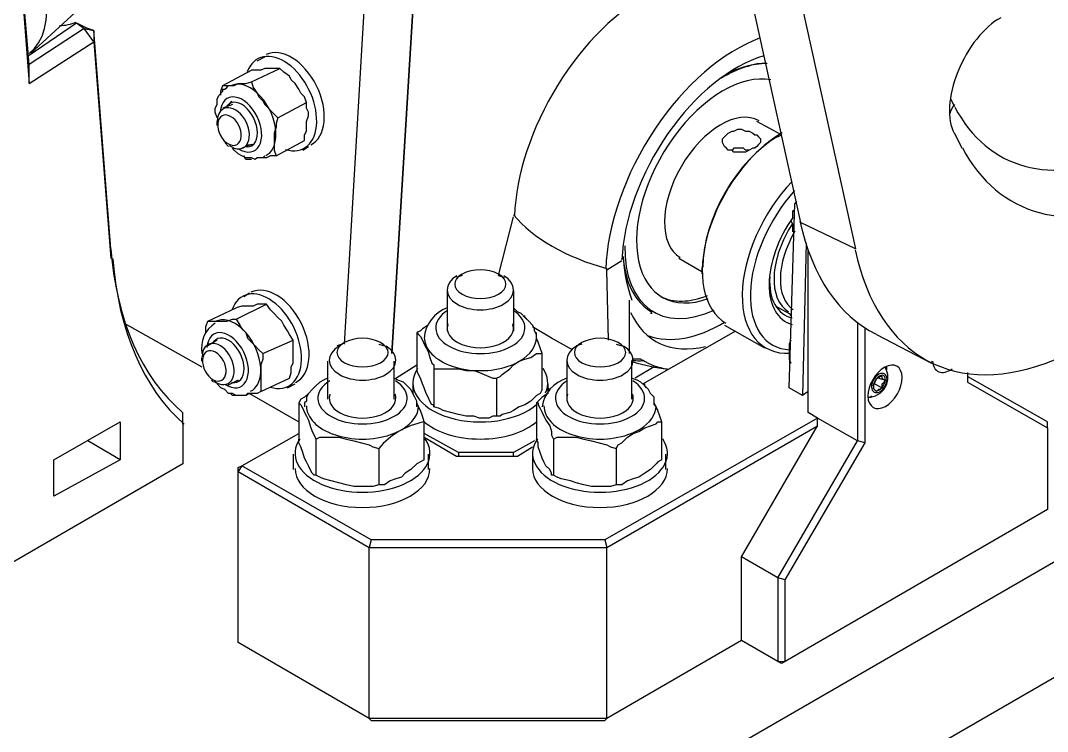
# Model space of a CAD drawing. Header units: inches. Extents: x 109 to 1721, y 29 to 669.
# Drawn here: x 1415.6 to 1426.86, y 302.41 to 310.2 of the extents above; entities that cross this region are included whole.
import ezdxf

# ---------------------------------------------------------------- set-up
doc = ezdxf.new("R2010")
doc.units = ezdxf.units.IN
doc.header["$LTSCALE"] = 0.0393700787401575
doc.header["$MEASUREMENT"] = 0
doc.layers.add('PDF3_Geometría', color=7, linetype='Continuous')

# ---------------------------------------------------------------- blocks, each defined once
blk = doc.blocks.new('OH3A1-1$-$ASSY$$CENTER$TUB_-_v2$-$copia1')
at = {"layer": 'PDF3_Geometría', "lineweight": -3}
for points in [[(15.45501200358073, 8.55668046739366), (15.47751108805338, 8.938331604003906), (15.50001017252604, 8.949164496527779), (15.47584448920356, 8.552513970269096)], [(15.47584364149305, 8.552513970269096), (15.50000932481554, 8.949164496527775)], [(15.59917873806423, 8.863334655761715), (15.65500979953342, 8.610011630588106)], [(15.62334526909722, 8.85166761610243), (15.6791763305664, 8.598344590928816)], [(15.31750996907552, 8.684175279405382), (15.36000823974609, 8.723340352376303)], [(14.6850348578559, 8.801662021213106), (14.61753760443793, 8.762496948242188), (15.45250362820095, 8.280016581217449), (15.99498155381944, 8.59333716498481)], [(15.31667751736111, 8.679173787434895), (15.31167772081163, 8.738338046603731)], [(15.22501288519965, 8.688338385687933), (15.23001268174913, 8.6800053914388), (15.31167602539062, 8.735836452907986), (15.3166758219401, 8.670839097764754), (15.34500800238715, 8.689171685112846), (15.35250769721137, 8.594175550672743)], [(15.31667751736111, 8.683339436848957), (15.33751000298394, 8.697505527072481)], [(15.34084404839409, 8.695005628797743), (15.31667836507161, 8.67917293972439)], [(15.33751085069444, 8.697506374782986), (15.34251064724392, 8.695006476508246)], [(15.33751085069444, 8.697506374782986), (15.34084404839409, 8.695006476508246)], [(15.34501139322916, 8.69417232937283), (15.34251149495442, 8.695005628797743)], [(15.35251024034288, 8.598341200086805), (15.34501054551866, 8.694170633951822)], [(15.41667683919271, 8.680839538574215), (15.42001003689236, 8.682506137424044)], [(15.31667751736111, 8.670839097764757), (15.31667751736111, 8.679172092013888)], [(15.40167744954427, 8.670006646050346), (15.41417694091796, 8.676673041449652)], [(15.41417778862847, 8.671673244900173), (15.42667728000217, 8.677506340874565)], [(15.43751017252604, 8.64584011501736), (15.43751017252604, 8.648340013292097), (15.43834347195095, 8.650006612141924), (15.43834347195095, 8.652506510416666), (15.43834347195095, 8.654173109266493), (15.43917677137587, 8.656673007541231), (15.43917677137587, 8.658339606391058), (15.43834347195095, 8.660006205240883), (15.43834347195095, 8.662506103515625), (15.43751017252604, 8.665006001790363), (15.43584357367621, 8.66667260064019), (15.4350102742513, 8.668339199490015), (15.43334367540147, 8.670839097764757), (15.43167707655165, 8.672505696614582), (15.43084377712673, 8.674172295464407), (15.42834387885199, 8.675838894314236), (15.42667728000217, 8.677505493164062), (15.42501068115234, 8.677505493164062), (15.42417738172743, 8.677505493164062), (15.4225107828776, 8.677505493164062), (15.42084418402778, 8.677505493164062), (15.42001088460286, 8.677505493164062), (15.41834428575304, 8.676672193739149), (15.4158443874783, 8.676672193739149), (15.41417778862847, 8.676672193739149)], [(15.40667724609375, 8.67000579833984), (15.40834384494357, 8.670839097764757), (15.4100104437934, 8.670839097764757), (15.41167704264323, 8.670839097764757), (15.41417694091797, 8.671672397189669), (15.41501024034288, 8.66917249891493), (15.41667683919271, 8.66667260064019), (15.41751013861762, 8.665006001790365), (15.41917673746745, 8.663339402940535)], [(15.39917670355903, 8.655839708116316), (15.39834340413411, 8.65833960639106), (15.39834340413411, 8.660006205240883), (15.39917670355903, 8.661672804090712), (15.39917670355903, 8.66417270236545), (15.40001000298394, 8.665839301215279), (15.40167660183376, 8.667505900065102), (15.40167660183376, 8.668339199490015), (15.40250990125868, 8.668339199490015), (15.40334320068359, 8.66917249891493), (15.4041765001085, 8.67000579833984)], [(15.40084499782986, 8.665839301215277), (15.40084499782986, 8.667505900065102), (15.40167829725477, 8.67000579833984), (15.40251159667969, 8.67000579833984), (15.40417819552951, 8.67000579833984), (15.40501149495442, 8.67000579833984), (15.40667809380425, 8.67000579833984)], [(15.40584309895833, 8.661672804090712), (15.40167660183376, 8.660006205240883)], [(15.41917758517795, 8.663338555230032), (15.42001088460286, 8.661671956380207), (15.42167748345269, 8.660005357530379), (15.42334408230251, 8.658338758680555), (15.42584398057725, 8.655838860405815), (15.42501068115234, 8.653338962131075), (15.42501068115234, 8.65167236328125), (15.42417738172743, 8.649172465006508), (15.42417738172743, 8.647505866156683), (15.42417738172743, 8.645005967881941), (15.42417738172743, 8.643339369032118), (15.42417738172743, 8.641672770182291), (15.42501068115234, 8.63917287190755), (15.4225107828776, 8.63917287190755), (15.42084418402778, 8.638339572482638), (15.42001088460286, 8.638339572482638), (15.41834428575304, 8.638339572482638)], [(15.42584398057725, 8.655839708116316), (15.43834347195095, 8.662506103515625)], [(15.72084384494357, 8.66417270236545), (15.7225104437934, 8.660839504665798)], [(15.39917670355903, 8.652506510416666), (15.39917670355903, 8.654173109266493)], [(15.64667765299479, 8.648339165581596), (15.63584476047092, 8.654172261555988)], [(15.64501105414496, 8.647505866156683), (15.64667765299479, 8.648339165581596)], [(15.7225104437934, 8.649172465006508), (15.72584364149305, 8.642506069607204)], [(15.40250990125868, 8.645005967881941), (15.40417650010851, 8.643339369032118)], [(15.41417778862847, 8.644172668457031), (15.4100112915039, 8.642506069607204)], [(15.42501152886284, 8.63917287190755), (15.43751102023654, 8.645839267306856)], [(15.42001003689236, 8.63917287190755), (15.41917673746745, 8.638339572482638), (15.41751013861762, 8.638339572482638), (15.41667683919271, 8.638339572482638), (15.41584353976779, 8.637506273057722), (15.41417694091797, 8.638339572482638), (15.41167704264323, 8.638339572482638), (15.4100104437934, 8.63917287190755), (15.40834384494357, 8.640006171332464), (15.40667724609375, 8.641672770182291), (15.40584394666884, 8.642506069607204)], [(15.41417778862847, 8.637506273057722), (15.41334448920356, 8.637506273057722), (15.41167789035373, 8.637506273057722), (15.41084459092882, 8.639172871907553)], [(15.43667772081163, 8.641672770182291), (15.43917761908637, 8.643339369032118)], [(15.63251071506076, 8.641672770182291), (15.63084411621093, 8.641672770182291), (15.63001081678602, 8.642506069607204), (15.62917751736111, 8.642506069607204), (15.6283442179362, 8.642506069607204), (15.62667761908637, 8.642506069607204), (15.62584431966145, 8.642506069607204), (15.62501102023654, 8.641672770182291), (15.62417772081163, 8.641672770182291)], [(15.65834384494357, 8.535841200086805), (15.65584394666883, 8.534174601236977), (15.65001085069444, 8.537507798936632), (15.65251074896918, 8.618337843153212), (15.65334404839409, 8.619171142578125)], [(15.65334404839409, 8.618339538574215), (15.65251074896918, 8.618339538574215)], [(15.5225118001302, 8.586673312717013), (15.52917819552951, 8.612505594889324)], [(15.65167744954427, 8.60584004720052), (15.65167744954427, 8.607506646050346), (15.65167744954427, 8.608339945475258), (15.65167744954427, 8.609173244900173), (15.65084415011935, 8.610839843749998), (15.65167744954427, 8.61167314317491), (15.65167744954427, 8.612506442599825), (15.65167744954427, 8.614173041449652), (15.65167744954427, 8.615006340874565), (15.65251074896918, 8.615006340874565), (15.65167744954427, 8.615006340874565)], [(15.67917717827691, 8.598339504665798), (15.65501149495442, 8.610005696614582)], [(15.65751139322916, 8.600837707519531), (15.65584479437934, 8.534173753526472)], [(15.35251024034288, 8.598339504665798), (15.35251024034288, 8.594173007541231)], [(15.61167738172743, 8.58833991156684), (15.60167778862847, 8.594173007541231)], [(15.68000962999132, 8.565839131673174), (15.68000962999132, 8.514174567328558), (15.66251034206814, 8.524174160427515), (15.65834384494357, 8.526674058702254), (15.65834384494357, 8.597504509819878)], [(15.57001071506076, 8.58917236328125), (15.57667711046007, 8.593338860405815)], [(15.61167738172743, 8.59000566270616), (15.61167738172743, 8.587505764431423)], [(15.50667656792534, 8.586672465006508), (15.5041766696506, 8.585839165581596)], [(15.5225118001302, 8.586672465006508), (15.52501169840495, 8.585839165581596)], [(15.57084486219618, 8.558339436848957), (15.57001156277127, 8.589171515570746)], [(15.41084459092882, 8.577506171332464), (15.41334448920356, 8.579172770182291)], [(15.50001017252604, 8.5800052218967), (15.50001017252604, 8.562505933973524)], [(15.52917819552951, 8.5800052218967), (15.52917819552951, 8.562505933973524)], [(15.39501105414496, 8.56667243109809), (15.40751054551866, 8.572505527072481)], [(15.40751139322916, 8.567506578233507), (15.42084418402778, 8.574172973632812)], [(15.43084377712673, 8.541673448350691), (15.43167707655165, 8.544173346625435), (15.43167707655165, 8.546673244900173), (15.43251037597656, 8.54833984375), (15.43251037597656, 8.55083974202474), (15.43251037597656, 8.552506340874565), (15.43251037597656, 8.55417293972439), (15.43251037597656, 8.556672837999132), (15.43251037597656, 8.558339436848957), (15.43084377712673, 8.560839335123697), (15.43001047770182, 8.562505933973524), (15.42834387885199, 8.565005832248263), (15.42751057942708, 8.566672431098091), (15.42584398057726, 8.568339029947916), (15.42417738172743, 8.570005628797743), (15.4225107828776, 8.571672227647566), (15.42084418402778, 8.57417212592231), (15.41917758517795, 8.57417212592231), (15.41751098632812, 8.57417212592231), (15.41667768690321, 8.57417212592231), (15.41501108805338, 8.573338826497396), (15.41334448920356, 8.573338826497396), (15.41167789035373, 8.573338826497396), (15.4100112915039, 8.573338826497396), (15.40751139322916, 8.572505527072481)], [(15.53917778862847, 8.55917273627387), (15.53917778862847, 8.560006035698782), (15.53917778862847, 8.560839335123697), (15.53834448920356, 8.562505933973524), (15.53834448920356, 8.563339233398436), (15.53751118977864, 8.565005832248263), (15.53584459092881, 8.56667243109809), (15.53417799207899, 8.568339029947916), (15.53251139322916, 8.570005628797743), (15.53084479437934, 8.570838928222654), (15.52917819552951, 8.572505527072481)], [(15.58001030815972, 8.552506340874565), (15.58001030815972, 8.575838724772133)], [(15.64417860243055, 8.573338826497395), (15.65001169840495, 8.570005628797741), (15.65084499782986, 8.56917232937283)], [(15.40084499782986, 8.56667243109809), (15.40167829725477, 8.56667243109809), (15.4033448961046, 8.56667243109809), (15.40584479437934, 8.567505730523003), (15.40751139322916, 8.567505730523003), (15.40917799207899, 8.565005832248263), (15.4100112915039, 8.563339233398436), (15.41167789035373, 8.56167263454861), (15.41251118977864, 8.55917273627387)], [(15.5350104437934, 8.567505730523003), (15.53417714436849, 8.568339029947916)], [(15.53417799207899, 8.568339029947916), (15.53417799207899, 8.56917232937283)], [(15.59000990125868, 8.570005628797743), (15.58917660183376, 8.570005628797743)], [(15.35834418402777, 8.565839131673174), (15.39250946044921, 8.546673244900173)], [(15.39417690700955, 8.56167263454861), (15.39417690700955, 8.564172532823347), (15.39501020643446, 8.56667243109809), (15.39667680528429, 8.56667243109809), (15.3975101047092, 8.56667243109809), (15.39917670355903, 8.56667243109809), (15.40084330240885, 8.56667243109809)], [(16.03249952528211, 8.564165751139322), (15.45252312554253, 8.229179382324215)], [(15.49167717827691, 8.565005832248263), (15.48917728000217, 8.563339233398438), (15.48834398057725, 8.562505933973524), (15.48667738172743, 8.56167263454861), (15.48667738172743, 8.545006646050346)], [(15.55500962999132, 8.55417293972439), (15.54584333631727, 8.55917273627387), (15.53751034206814, 8.564172532823347)], [(15.58584594726562, 8.53917270236545), (15.62667761908637, 8.562505086263021)], [(15.62167697482639, 8.565005832248263), (15.63917626274956, 8.555006239149305)], [(15.68334452311198, 8.51334042019314), (15.68334452311198, 8.563338385687933)], [(15.39917670355903, 8.558339436848957), (15.39501020643446, 8.555839538574215)], [(15.41251118977864, 8.559171888563368), (15.41417778862847, 8.557505289713541), (15.4158443874783, 8.555838690863714), (15.41751098632812, 8.554172092013888), (15.41917758517795, 8.552505493164062), (15.41917758517795, 8.550005594889322), (15.41834428575304, 8.547505696614582), (15.41834428575304, 8.54500579833984), (15.41834428575304, 8.543339199490015), (15.41834428575304, 8.54167260064019), (15.41834428575304, 8.53917270236545), (15.41834428575304, 8.537506103515625), (15.41834428575304, 8.535839504665798), (15.41667768690321, 8.535006205240883), (15.41501108805338, 8.535006205240883), (15.41334448920356, 8.535006205240883), (15.41167789035373, 8.534172905815971)], [(15.41917758517795, 8.552506340874565), (15.43251037597656, 8.558339436848957)], [(15.48667738172743, 8.56167263454861), (15.48751068115234, 8.560839335123697), (15.48834398057725, 8.560006035698782), (15.48917728000217, 8.558339436848957), (15.49001057942708, 8.556672837999132), (15.49084387885199, 8.555006239149305)], [(15.54167683919271, 8.536673651801214), (15.54167683919271, 8.552506340874565), (15.54084353976779, 8.555006239149305), (15.54001024034288, 8.557506137424044), (15.53917694091796, 8.55917273627387), (15.53917694091796, 8.56167263454861)], [(15.65084499782986, 8.558339436848957), (15.65001169840495, 8.556672837999129), (15.65001169840495, 8.555839538574215), (15.65001169840495, 8.555006239149302), (15.65001169840495, 8.553339640299477), (15.65001169840495, 8.552506340874565), (15.65001169840495, 8.551673041449652), (15.65001169840495, 8.550006442599825), (15.65084499782986, 8.548339843749998)], [(15.68834431966146, 8.560839335123697), (15.71251000298394, 8.54833984375)], [(15.45417785644531, 8.556672837999132), (15.45167795817057, 8.555839538574215)], [(15.47001139322916, 8.556672837999132), (15.4725112915039, 8.555839538574215)], [(15.4908447265625, 8.555006239149305), (15.49167802598741, 8.553339640299477), (15.49251132541233, 8.55083974202474), (15.49334462483724, 8.54833984375), (15.49417792426215, 8.547506544325087), (15.49417792426215, 8.545839945475258), (15.49667782253689, 8.545839945475258), (15.49834442138672, 8.545839945475258), (15.50167761908637, 8.545839945475258), (15.50501081678602, 8.545839945475258), (15.50834401448567, 8.545006646050346)], [(15.55917697482638, 8.556672837999132), (15.55667707655165, 8.555839538574215)], [(15.57417805989583, 8.556672837999132), (15.57667795817057, 8.555839538574215)], [(15.39251030815972, 8.549172295464407), (15.39251030815972, 8.550838894314236)], [(15.447509765625, 8.549172295464407), (15.447509765625, 8.532506306966145)], [(15.47667778862847, 8.549172295464407), (15.47667778862847, 8.532506306966145)], [(15.52167765299479, 8.54167260064019), (15.52334425184462, 8.542505900065102), (15.52417755126953, 8.543339199490015), (15.52751074896918, 8.545839097764754), (15.52917734781901, 8.547505696614582), (15.53167724609375, 8.549172295464407), (15.53417714436849, 8.550005594889322), (15.53667704264323, 8.550838894314236), (15.53917694091797, 8.552505493164062), (15.54084353976779, 8.552505493164062), (15.54167683919271, 8.552505493164062)], [(15.55251057942708, 8.549172295464407), (15.55251057942708, 8.532506306966145)], [(15.58584425184462, 8.549172295464407), (15.5850109524197, 8.550005594889322), (15.58334435356988, 8.550005594889322), (15.58251105414496, 8.550005594889322), (15.58167775472005, 8.550005594889322), (15.58084445529514, 8.549172295464407)], [(15.58084445529513, 8.549172295464407), (15.58084445529513, 8.532506306966145)], [(15.47751024034288, 8.54167260064019), (15.48667653401692, 8.547505696614582)], [(15.4908447265625, 8.535006205240883), (15.49001142713758, 8.537506103515625), (15.48917812771267, 8.53917270236545), (15.48834482828776, 8.54167260064019), (15.48751152886284, 8.543339199490015), (15.48667822943793, 8.54500579833984)], [(15.49417792426215, 8.545839097764757), (15.49417792426215, 8.529173109266493), (15.49417792426215, 8.530006408691406), (15.49334462483724, 8.530006408691406), (15.49251132541232, 8.531673007541231), (15.49167802598741, 8.53333960639106), (15.4908447265625, 8.535006205240883)], [(15.50834486219618, 8.54500579833984), (15.51167805989583, 8.54500579833984), (15.51417795817057, 8.54417249891493), (15.51834445529514, 8.542505900065102), (15.52001105414496, 8.54167260064019), (15.52167765299479, 8.54167260064019), (15.52167765299479, 8.525006612141928), (15.52001105414496, 8.525006612141928), (15.51834445529514, 8.524173312717013), (15.51417795817057, 8.524173312717013), (15.51167805989583, 8.525006612141928), (15.50834486219618, 8.525006612141928), (15.50501166449653, 8.525839911566841), (15.50167846679687, 8.526673210991753), (15.49834526909722, 8.527506510416666), (15.49667867024739, 8.52833980984158), (15.49417877197265, 8.529173109266493)], [(15.59084404839409, 8.546672397189669), (15.58251105414496, 8.54167260064019)], [(15.65084499782986, 8.548338996039496), (15.65084499782986, 8.548338996039496)], [(15.39667765299479, 8.540839301215277), (15.39751095241969, 8.540006001790363)], [(15.40834384494357, 8.540839301215277), (15.40334404839409, 8.538339402940535)], [(15.41834513346354, 8.535839504665798), (15.43084462483724, 8.54167260064019)], [(15.447509765625, 8.54167260064019), (15.44584316677517, 8.540839301215277), (15.44417656792534, 8.540006001790363), (15.44250996907552, 8.538339402940535), (15.44084337022569, 8.536672804090712), (15.43917677137587, 8.535006205240883), (15.43834347195095, 8.533339606391058), (15.43834347195095, 8.531673007541231), (15.43751017252604, 8.530839708116316), (15.43751017252604, 8.530006408691406), (15.43751017252604, 8.529173109266493)], [(15.48667738172743, 8.529173109266493), (15.48667738172743, 8.530006408691406), (15.48667738172743, 8.530839708116316), (15.48667738172743, 8.531673007541231), (15.48584408230252, 8.533339606391058), (15.4850107828776, 8.535006205240883), (15.48417748345269, 8.536672804090712), (15.48251088460286, 8.538339402940535), (15.48084428575304, 8.540006001790365), (15.4783443874783, 8.540839301215277), (15.47667778862847, 8.54167260064019)], [(15.59167819552951, 8.529173109266493), (15.5908448961046, 8.530006408691406), (15.5908448961046, 8.530839708116316), (15.5908448961046, 8.531673007541231), (15.5908448961046, 8.533339606391058), (15.58917829725477, 8.535006205240883), (15.58834499782986, 8.536672804090712), (15.58667839898003, 8.538339402940535), (15.58501180013021, 8.540006001790365), (15.58334520128038, 8.540839301215277), (15.58084530300564, 8.54167260064019)], [(15.68667772081163, 8.538339402940535), (15.68751102023654, 8.53917270236545), (15.68834431966146, 8.54167260064019)], [(15.69084337022569, 8.537506103515625), (15.69084337022569, 8.538339402940535), (15.69084337022569, 8.53917270236545), (15.6916766696506, 8.540006001790365), (15.69250996907552, 8.540839301215279), (15.6916766696506, 8.540839301215279), (15.69084337022569, 8.54167260064019), (15.69084337022569, 8.542505900065102), (15.69001007080078, 8.542505900065102), (15.68917677137586, 8.54167260064019)], [(15.68917846679687, 8.54167260064019), (15.69251166449653, 8.540839301215277)], [(15.7283443874783, 8.54417249891493), (15.7283443874783, 8.540006001790365), (15.76334296332465, 8.520006815592447), (15.76334296332465, 8.522506713867188), (15.7283443874783, 8.542505900065102)], [(15.41334364149305, 8.535006205240883), (15.41251034206814, 8.535006205240883), (15.41167704264323, 8.534172905815971), (15.41084374321831, 8.534172905815971), (15.4100104437934, 8.534172905815971), (15.40751054551866, 8.534172905815971), (15.40584394666884, 8.535006205240883), (15.404177347819, 8.535006205240883), (15.40251074896918, 8.536672804090712), (15.40084415011936, 8.537506103515625), (15.39917755126953, 8.53917270236545)], [(15.43001132541232, 8.537506103515625), (15.43334452311198, 8.53917270236545)], [(15.48251003689236, 8.538339402940535), (15.48167673746745, 8.53917270236545)], [(15.48334418402778, 8.537506103515625), (15.48251088460286, 8.538339402940535)], [(15.4850107828776, 8.53917270236545), (15.4850107828776, 8.535006205240887)], [(15.54167683919271, 8.536672804090712), (15.54084353976779, 8.535006205240883), (15.53917694091796, 8.534172905815971), (15.53667704264323, 8.531673007541231), (15.53417714436849, 8.530006408691406), (15.53167724609375, 8.529173109266493)], [(15.54417758517795, 8.53917270236545), (15.54417758517795, 8.535006205240887)], [(15.54417758517795, 8.537506103515625), (15.54501088460286, 8.536672804090712)], [(15.58667670355903, 8.538339402940535), (15.58667670355903, 8.53917270236545)], [(15.58751085069444, 8.537506103515625), (15.58667755126953, 8.538339402940535)], [(15.68667772081163, 8.537506103515625), (15.68751102023654, 8.536672804090712), (15.68834431966146, 8.535839504665798)], [(15.68751017252604, 8.53917270236545), (15.69084337022569, 8.537506103515625)], [(15.69084337022569, 8.537506103515625), (15.69001007080078, 8.536672804090712), (15.68917677137586, 8.536672804090712), (15.68834347195094, 8.535839504665798)], [(15.40834384494357, 8.534172905815971), (15.40667724609375, 8.534172905815971), (15.40584394666883, 8.534172905815971), (15.40501064724392, 8.535006205240883)], [(15.41334364149305, 8.535005357530382), (15.4350094265408, 8.522505866156685)], [(15.43917677137587, 8.535005357530382), (15.43751017252604, 8.533338758680555), (15.43584357367621, 8.53250545925564), (15.4350102742513, 8.530838860405815), (15.4350102742513, 8.515006171332466)], [(15.54417758517795, 8.535005357530382), (15.54167768690321, 8.533338758680555), (15.54084438747829, 8.53250545925564), (15.53917778862847, 8.530838860405815), (15.53917778862847, 8.515006171332466)], [(15.38417731391059, 8.52167256673177), (15.38417731391059, 8.526672363281248)], [(15.4350111219618, 8.530839708116316), (15.43584442138672, 8.530006408691406), (15.43667772081163, 8.52833980984158), (15.43751102023654, 8.526673210991753), (15.43834431966146, 8.525006612141928)], [(15.49001057942708, 8.505839877658419), (15.49001057942708, 8.522505866156685), (15.48917728000217, 8.525005764431423), (15.48834398057725, 8.52750566270616), (15.48751068115234, 8.52917226155599), (15.48667738172743, 8.530838860405815)], [(15.53167724609375, 8.529172261555988), (15.52917734781901, 8.52750566270616), (15.52751074896918, 8.526672363281248), (15.52417755126953, 8.525839063856333), (15.52334425184462, 8.525005764431423), (15.52167765299479, 8.525005764431423)], [(15.53917778862847, 8.530839708116316), (15.54001108805338, 8.530839708116316), (15.54001108805338, 8.530006408691406), (15.5408443874783, 8.52833980984158), (15.54167768690321, 8.526673210991753), (15.54251098632812, 8.525006612141928)], [(15.59417724609375, 8.505839877658419), (15.59417724609375, 8.522505866156685), (15.59334394666884, 8.525005764431423), (15.59251064724392, 8.52750566270616), (15.59167734781901, 8.52917226155599), (15.59084404839409, 8.530838860405815)], [(15.43834431966146, 8.525005764431423), (15.43917761908637, 8.523339165581596), (15.44001091851128, 8.520839267306856), (15.4408442179362, 8.518339369032118), (15.44167751736111, 8.516672770182291), (15.44251081678602, 8.515006171332464), (15.44417741563585, 8.515839470757378), (15.44584401448567, 8.515839470757378), (15.44917721218533, 8.515839470757378), (15.45251040988498, 8.515839470757378), (15.45584360758463, 8.515006171332464)], [(15.54251098632812, 8.525005764431423), (15.54334428575304, 8.523339165581596), (15.54501088460286, 8.520839267306856), (15.54584418402778, 8.518339369032118), (15.54584418402778, 8.516672770182291), (15.54667748345269, 8.515006171332464), (15.54834408230252, 8.515839470757378), (15.55001068115234, 8.515839470757378), (15.55417717827691, 8.515839470757378), (15.55667707655165, 8.515839470757378), (15.5600102742513, 8.515006171332464)], [(15.66250949435764, 8.524171617296007), (15.56917995876736, 8.470840454101562), (15.57001325819227, 8.467507256401907)], [(15.57417805989583, 8.510839674207899), (15.57501135932074, 8.512506273057722), (15.57667795817057, 8.513339572482638), (15.57917785644531, 8.515839470757378), (15.58167775472005, 8.517506069607204), (15.58417765299479, 8.518339369032118), (15.58667755126953, 8.520005967881941), (15.58917744954427, 8.520839267306856), (15.59167734781901, 8.521672566731771), (15.59251064724392, 8.522505866156683), (15.59417724609375, 8.522505866156683)], [(15.64501105414496, 8.454174465603298), (15.62917836507161, 8.46334075927734), (15.66251034206814, 8.520838419596352), (15.66251034206814, 8.524171617296007)], [(15.38417731391059, 8.52167256673177), (15.38417731391059, 8.50417327880859)], [(15.56917487250434, 8.470840454101562), (15.46667904324001, 8.470840454101562), (15.41001468234592, 8.503339131673178), (15.43501366509331, 8.5175052218967)], [(15.50500996907552, 8.509173075358072), (15.49001057942708, 8.517506069607204)], [(15.57001241048177, 8.392508612738714), (15.57001241048177, 8.467505560980902), (15.66250864664713, 8.520836724175346)], [(15.76334126790364, 8.520004272460938), (15.76334126790364, 8.484172397189669), (15.64834594726562, 8.417508443196615)], [(15.35667758517795, 8.505839029947916), (15.34251149495442, 8.514172024197048)], [(15.43834431966146, 8.505006578233507), (15.43751102023654, 8.506673177083332), (15.43667772081163, 8.509173075358072), (15.43584442138671, 8.511672973632812), (15.4350111219618, 8.513339572482638), (15.4350111219618, 8.515006171332466)], [(15.44250996907552, 8.515006171332464), (15.44250996907552, 8.499173482259113), (15.4416766696506, 8.499173482259113), (15.44084337022569, 8.500006781684027), (15.44001007080078, 8.501673380533852), (15.43917677137586, 8.50333997938368), (15.43834347195095, 8.505006578233504)], [(15.45584445529514, 8.515005323621962), (15.45917765299479, 8.514172024197048), (15.46251085069444, 8.513338724772133), (15.46584404839409, 8.512505425347221), (15.46751064724392, 8.511672125922308), (15.47001054551866, 8.510838826497396), (15.47001054551866, 8.495006137424044), (15.46751064724392, 8.494172837999132), (15.46584404839409, 8.494172837999132), (15.46251085069444, 8.494172837999132), (15.45917765299479, 8.494172837999132), (15.45584445529514, 8.495006137424044), (15.45251125759548, 8.495839436848957), (15.44917805989583, 8.49667273627387), (15.44584486219618, 8.497506035698782), (15.44417826334635, 8.498339335123697), (15.44251166449653, 8.49917263454861)], [(15.49001057942708, 8.515839470757378), (15.5041766696506, 8.507506476508246), (15.53084225124783, 8.507506476508246)], [(15.53834364149305, 8.51417287190755), (15.52917734781901, 8.509173075358072)], [(15.54251098632812, 8.505006578233507), (15.54167768690321, 8.506673177083332), (15.5408443874783, 8.509173075358072), (15.54001108805338, 8.511672973632812), (15.54001108805338, 8.513339572482638), (15.53917778862847, 8.515006171332466)], [(15.54667833116319, 8.515006171332464), (15.54667833116319, 8.499173482259113), (15.54584503173828, 8.499173482259113), (15.54584503173828, 8.500006781684027), (15.54501173231336, 8.501673380533852), (15.54334513346354, 8.50333997938368), (15.54251183403863, 8.505006578233504)], [(15.5600111219618, 8.515005323621962), (15.56334431966146, 8.514172024197048), (15.56667751736111, 8.513338724772133), (15.57001071506076, 8.512505425347221), (15.57167731391059, 8.511672125922308), (15.57417721218533, 8.510838826497396), (15.57417721218533, 8.495006137424044), (15.57167731391059, 8.494172837999132), (15.57001071506076, 8.494172837999132), (15.56667751736111, 8.494172837999132), (15.56334431966146, 8.494172837999132), (15.5600111219618, 8.495006137424044), (15.55667792426215, 8.495839436848957), (15.55417802598741, 8.49667273627387), (15.55001152886284, 8.497506035698782), (15.54834493001302, 8.498339335123697), (15.54667833116319, 8.49917263454861)], [(15.64834425184462, 8.41750759548611), (15.64834425184462, 8.453339470757378), (15.64501105414496, 8.454172770182291), (15.68000962999132, 8.514170328776041)], [(15.64834425184462, 8.453340318467882), (15.68334282769097, 8.513337877061632), (15.68000962999132, 8.514171176486544)], [(15.5291765001085, 8.507505628797743), (15.5291765001085, 8.509172227647566), (15.50501081678602, 8.509172227647566), (15.50501081678602, 8.507505628797743)], [(15.53084479437934, 8.507505628797743), (15.53751118977864, 8.511672125922308)], [(15.38417392306857, 8.504170735677082), (15.23001352945963, 8.41500769721137), (15.22918023003472, 8.414174397786457)], [(15.43251037597656, 8.508338928222656), (15.43251037597656, 8.501672532823347)], [(15.49001057942708, 8.505839029947916), (15.48834398057725, 8.505005730523003), (15.48667738172743, 8.50417243109809), (15.48417748345269, 8.501672532823347), (15.48167758517795, 8.500005933973524), (15.48001098632812, 8.498339335123697)], [(15.49167717827691, 8.508338928222656), (15.49167717827691, 8.501672532823347)], [(15.53751118977864, 8.508338928222656), (15.53751118977864, 8.501672532823347)], [(15.59417724609375, 8.505839029947916), (15.59251064724392, 8.505005730523003), (15.59167734781901, 8.50417243109809), (15.58917744954427, 8.501672532823347), (15.58667755126953, 8.500005933973524), (15.58417765299479, 8.498339335123697)], [(15.59584384494357, 8.508338928222656), (15.59584384494357, 8.501672532823347)], [(15.40834554036458, 8.500838385687933), (15.46584320068359, 8.467506408691404)], [(15.4666765001085, 8.391674465603298), (15.46584320068359, 8.392507765028212), (15.40834554036458, 8.425839742024738), (15.40834554036458, 8.500836690266924)], [(15.48001098632812, 8.498339335123697), (15.47751108805338, 8.497506035698782), (15.47501118977864, 8.49667273627387), (15.4725112915039, 8.495006137424044), (15.47084469265408, 8.495006137424044), (15.47001139322916, 8.495006137424044)], [(15.58417765299479, 8.498339335123697), (15.58167775472005, 8.497506035698782), (15.57917785644531, 8.49667273627387), (15.57667795817057, 8.495006137424044), (15.57501135932074, 8.495006137424044), (15.57417805989583, 8.495006137424044)], [(15.46667989095052, 8.470838758680555), (15.4658465915256, 8.467505560980902), (15.57000901963975, 8.467505560980902)], [(15.46584404839409, 8.392506917317707), (15.46584404839409, 8.467503865559895)], [(15.62917751736111, 8.426673041449652), (15.62917751736111, 8.463338216145832)], [(15.64501105414496, 8.454171922471785), (15.64501105414496, 8.417506747775606)], [(15.6291758219401, 8.426671346028645), (15.57001156277127, 8.392506069607204), (15.56917826334635, 8.391672770182291)], [(15.64501105414496, 8.417505900065102), (15.62917836507161, 8.426672193739149)], [(15.57000901963975, 8.3925052218967), (15.4658465915256, 8.3925052218967)], [(15.46667989095052, 8.391672770182291), (15.56917572021484, 8.391672770182291)]]:
    blk.add_lwpolyline(points, dxfattribs=at)
for points in [[(15.34501139322916, 8.69417232937283), (15.34501139322916, 8.689172532823347), (15.3408448961046, 8.695005628797743)], [(15.635009765625, 8.648339165581596), (15.63584306504991, 8.648339165581596), (15.63667636447483, 8.647505866156683), (15.63750966389974, 8.64667256673177), (15.63750966389974, 8.645839267306856), (15.63750966389974, 8.645005967881941), (15.63667636447483, 8.644172668457031), (15.63584306504991, 8.643339369032118), (15.635009765625, 8.642506069607204), (15.63417646620008, 8.642506069607204), (15.63250986735026, 8.641672770182291), (15.63084326850043, 8.640839470757378), (15.62917666965061, 8.640839470757378), (15.62751007080078, 8.640839470757378), (15.62584347195095, 8.640839470757378), (15.62501017252604, 8.641672770182291), (15.62334357367621, 8.641672770182291), (15.6225102742513, 8.642506069607204), (15.62167697482639, 8.643339369032118), (15.62084367540147, 8.645005967881941), (15.62084367540147, 8.645839267306856), (15.62084367540147, 8.64667256673177), (15.62167697482639, 8.647505866156683), (15.6225102742513, 8.648339165581596), (15.62334357367621, 8.649172465006508), (15.62501017252604, 8.650005764431423), (15.62584347195095, 8.650005764431423), (15.62751007080078, 8.650839063856337), (15.62917666965061, 8.650839063856337), (15.63084326850043, 8.650005764431423), (15.63250986735026, 8.650005764431423), (15.63417646620008, 8.649172465006508)], [(15.35667588975694, 8.52250501844618), (15.35667588975694, 8.505839029947916), (15.32751040988498, 8.490006340874565), (15.32751040988498, 8.505839029947916)], [(15.4100104437934, 8.503339131673174), (15.40834384494357, 8.500839233398436), (15.40834384494357, 8.502505832248263)], [(15.64667765299479, 8.41667260064019), (15.64501105414496, 8.417505900065102), (15.64834425184462, 8.417505900065102)]]:
    blk.add_lwpolyline(points, close=True, dxfattribs=at)
for centre, radius, start, end in [((15.329705657325, 8.71596353631123), 0.0196938509509314, 271.0442264710078, 292.6690606231846), ((15.40825985835965, 8.663994730941466), 0.0065829056151532, 95.63813889999922, 116.1511600830348), ((15.73481273117452, 8.652636583031947), 0.0152426742961179, 143.7807067218152, 160.2769603293447), ((15.64439341360293, 8.5984452999238), 0.067244217384005, 184.2204364069275, 199.6000097168097), ((15.50500996907147, 8.558339436853293), 0.0150225190162627, 109.4400348191353, 176.8201698957851), ((15.40159346296688, 8.560661363682716), 0.0065829056327131, 95.63813894209905, 116.1511600689081), ((15.40521369194412, 8.55489099560941), 0.012925267416115, 122.1095193578964, 190.6317251594095), ((15.50543237169005, 8.562910267263838), 0.005422223283236, 161.4579749093254, 176.5532221822628), ((15.52371380260925, 8.562902547173682), 0.0054644443244614, 3.505430031229876, 18.4833724117254), ((15.49912813806242, 8.559633238600483), 0.0091176661418707, 180.2782362021265, 204.7633082520009), ((15.51459439214777, 8.577996978670965), 0.0229910101533494, 249.3610143647262, 290.638985635916), ((15.60708245175952, 8.631223231391116), 0.0862161800480436, 252.7465107972531, 263.138426767607), ((15.58413357984439, 8.572503726027115), 0.0231409907555719, 263.9439271437467, 274.5440912784356), ((15.60057284787124, 8.573769960574108), 0.0283058341741714, 238.3431964275541, 261.679337746678), ((15.70889028536682, 8.55678428895555), 0.0085428958989517, 294.3868109072703, 296.8718013482542), ((15.68459452117113, 8.54208844446018), 0.0087489788940171, 269.6749132669146, 30.32709742808939), ((15.6830815096298, 8.546075858479242), 0.0098576423766747, 355.5991925532127, 5.325913052337448), ((15.55696215267196, 8.526870571383077), 0.0154569264241952, 106.7381732863188, 171.4330602845595), ((15.45376611197959, 8.532910640242347), 0.0054222233400207, 161.4579749532673, 176.5532220684248), ((15.47204584746957, 8.532902920155525), 0.0054644442782503, 3.505430174142335, 18.48337267500847), ((15.55793277904204, 8.532910640184513), 0.0054222237336452, 161.457975703776, 176.5532217098356), ((15.57621420960175, 8.5329029201835), 0.0054644442321182, 3.505429909890859, 18.48337254474683), ((15.68083980028089, 8.542063337405763), 0.0097837104610032, 294.6341590331872, 304.4345598487939), ((15.44746187828553, 8.529633611595578), 0.0091176661306172, 180.2782362180311, 204.7633082957843), ((15.5516285448934, 8.529633611578875), 0.009117666071734, 180.2782361148415, 204.7633083552335), ((15.46292643696182, 8.54716320453291), 0.0229910101580248, 249.3610143673124, 290.6389856301729), ((15.49618457062283, 8.488946625675556), 0.0341224382030336, 100.4243073151982, 140.088567009446), ((15.56709310362738, 8.547163204528607), 0.0229910101536077, 249.3610143660944, 290.6389856365196)]:
    blk.add_arc(centre, radius, start, end, dxfattribs=at)
for points in [[(15.3167249891493, 8.684071011013454), (15.32994502136463, 8.694268093365771), (15.32578068229908, 8.723762409678775), (15.30738748245938, 8.750193923366758)], [(15.59029981825086, 8.711114671495222), (15.57493022982279, 8.70329789967007), (15.55985710758633, 8.688500594880846), (15.5484484913099, 8.670029680425644)], [(15.74289279513888, 8.699745178222656), (15.73555805460611, 8.695749389648437), (15.7283166262864, 8.686653088351992), (15.72404319158681, 8.676065454282549)], [(15.63728332519531, 8.690836588541666), (15.62092906528769, 8.684862279594206), (15.6041002322447, 8.670288746132316), (15.59112690465779, 8.650864272064421)], [(15.43016561683379, 8.679540668109677), (15.42261300017929, 8.684999978272117), (15.41508260753589, 8.683477743471991), (15.41236803006956, 8.675942139408322)], [(15.44275400373671, 8.669848018222384), (15.43735071489885, 8.680781768597496), (15.42745236820645, 8.68691759024726), (15.42064454820421, 8.683553271823458)], [(15.44282288159794, 8.653928235105301), (15.4430738957723, 8.663243977864582), (15.43771823162503, 8.674081357955933), (15.43016561683379, 8.679540668109677)], [(15.6389668782552, 8.683021545410156), (15.62435677358839, 8.678719861348469), (15.60892948014174, 8.666212098094304), (15.59688870346661, 8.648907681399452)], [(15.64034356011284, 8.679676479763454), (15.63413408682081, 8.679618925306531), (15.62728500493367, 8.677427076127792), (15.6203702308996, 8.673283366599822)], [(15.63996887207031, 8.679677327473957), (15.63490530692206, 8.679716340382893), (15.62938808928596, 8.678318073696559), (15.623731461419, 8.675561839421588)], [(15.72404319158681, 8.676065454282549), (15.71977012337578, 8.665478563944497), (15.71915498881869, 8.655111524793837), (15.72244224378797, 8.649078123516507)], [(15.41960652669271, 8.663529290093315), (15.41603691164652, 8.668267932044134), (15.41146453009711, 8.6709429781172), (15.40761196517944, 8.670545798831514)], [(15.64199659559462, 8.672517564561632), (15.62902712631225, 8.674835194481744), (15.61226975652906, 8.665001479254826), (15.59956176906882, 8.64761468264156)], [(15.4402109781901, 8.643959893120657), (15.44701879819234, 8.64732421154446), (15.44815729183621, 8.658914269341363), (15.44275400373671, 8.669848018222384)], [(15.5484484913099, 8.670029680425644), (15.53704059687042, 8.651558353040484), (15.53024752361849, 8.630952655454212), (15.52958739551883, 8.612816628865136)], [(15.40698698276943, 8.664968292660182), (15.40344028191926, 8.665430534675385), (15.40088576459715, 8.662890087652206), (15.40052262539333, 8.658539093865286)], [(15.4110876929512, 8.660917667076323), (15.40776673698425, 8.66351867951287), (15.4044045065261, 8.663182566859987), (15.40299343151516, 8.660107607311671)], [(15.4055667453342, 8.662961324055988), (15.40483057594299, 8.662526879628498), (15.40423819054497, 8.66183910009596), (15.40382593811882, 8.660941044701469)], [(15.41669226815965, 8.6564300749037), (15.41436903148227, 8.661131228340995), (15.410533306491, 8.664504932928084), (15.40698698276943, 8.664968292660182)], [(15.42492167154948, 8.647572835286457), (15.42520387437608, 8.652708287345037), (15.42317850176493, 8.658790999094643), (15.41960813930469, 8.663529272614582)], [(15.40408915286594, 8.660280027813384), (15.40124204953511, 8.660366719139946), (15.39929322512775, 8.658011268292531), (15.39923245747884, 8.654410150316027)], [(15.4050821931627, 8.65646186404758), (15.40223972172207, 8.658021292580496), (15.39971642536587, 8.65658191511366), (15.39944708972507, 8.653246731440225)], [(15.41186389181349, 8.654025166829427), (15.4100563966963, 8.657682698567708), (15.40693550915188, 8.660192967308893), (15.40408915286594, 8.660280027813384)], [(15.41685203742981, 8.649253307554456), (15.41680313767327, 8.653471320046318), (15.41440901883443, 8.658315906100803), (15.4110876929512, 8.660917667076323)], [(15.63688320583767, 8.654535929361977), (15.62751738336351, 8.659943625979952), (15.61218393537733, 8.65091961754693), (15.60263432396783, 8.634380234612358)], [(15.72269524468316, 8.660537719726562), (15.73732702563116, 8.63314107985221), (15.76493958514446, 8.6256470653695), (15.79764832383982, 8.640194506539874)], [(15.39944708972507, 8.653246731440225), (15.39917700703939, 8.649911178588864), (15.40126329697503, 8.64594341023763), (15.40410576841566, 8.644383981704708)], [(15.4097408718533, 8.647599114312065), (15.41001095453898, 8.650934667163423), (15.40792466460334, 8.65490243551466), (15.4050821931627, 8.65646186404758)], [(15.41210991244845, 8.644049730724756), (15.41376973088582, 8.646363672468397), (15.4136717561086, 8.650366888046264), (15.41186389181349, 8.654025166829427)], [(15.41757906659444, 8.643534827974104), (15.41936551878187, 8.646632631937662), (15.41901550483703, 8.651728921466402), (15.41669226815965, 8.6564300749037)], [(15.42915344238281, 8.641976250542532), (15.43678805478414, 8.639555985980563), (15.4425718659295, 8.644612491607665), (15.44282288159794, 8.653928235105301)], [(15.41129218207465, 8.643314785427515), (15.41459197171529, 8.642567862616644), (15.41690130636427, 8.64503454801771), (15.41685203742981, 8.649253307554456)], [(15.59112690465779, 8.650864272064421), (15.57815285193083, 8.631440211871462), (15.57030020195156, 8.609061047824435), (15.56958824284871, 8.589483765708074)], [(15.59688870346661, 8.648907681399452), (15.58484751078182, 8.631602547532397), (15.57744715594673, 8.61130322079637), (15.57670415660604, 8.59354026502821)], [(15.64548746744791, 8.64799329969618), (15.62713537174521, 8.637359013789492), (15.6122305615815, 8.611544731690087), (15.6121959054735, 8.590334210925631)], [(15.64695061577691, 8.649241129557291), (15.63275303204854, 8.641047858979965), (15.61998474736404, 8.623813263277476), (15.61459222901704, 8.605561589937206)], [(15.40410576841566, 8.644383981704708), (15.4069482398563, 8.64282455317179), (15.40947078916761, 8.644263561460704), (15.4097408718533, 8.647599114312065)], [(15.40449693467882, 8.64375729031033), (15.40739446512858, 8.641618116166857), (15.41044934696621, 8.641735419803195), (15.41210991244845, 8.644049730724756)], [(15.4085456000434, 8.642304314507378), (15.41222247992621, 8.639949834187824), (15.41579223654005, 8.640435907787746), (15.41757906659444, 8.643534827974104)], [(15.41212632921007, 8.64414808485243), (15.41309013345506, 8.643930055194431), (15.4139963200887, 8.643982846577963), (15.4147886045244, 8.644303740183512)], [(15.42049662272135, 8.639274597167965), (15.42309783299764, 8.64056007470025), (15.42470200623406, 8.643567799250285), (15.42492228974236, 8.647572139316132)], [(15.59956176906882, 8.64761468264156), (15.58685378172026, 8.630227887888166), (15.58070761903275, 8.608726202820458), (15.58399765037282, 8.5931655341657)], [(15.7260504828559, 8.642637464735243), (15.74209195295397, 8.612689159549713), (15.77231402104865, 8.604471283795887), (15.80809003408389, 8.620328548441567)], [(15.60263432396783, 8.634380234612358), (15.59308471339162, 8.617840853121013), (15.59293545722961, 8.600049699995251), (15.60230127970377, 8.594642003377277)], [(15.65142822265625, 8.627997504340277), (15.63833710289001, 8.614394881566362), (15.62968490664885, 8.59487704480383), (15.62946331004417, 8.578448736019133)], [(15.65243530273437, 8.623936971028645), (15.64100640572442, 8.611251819610594), (15.63350514709345, 8.593922315087847), (15.63305224970372, 8.579156463325285)], [(15.52921719021267, 8.613277859157986), (15.53773101043701, 8.602996610853406), (15.55213958995988, 8.594714447869192), (15.57002303141785, 8.58982048034668)], [(15.65171135796441, 8.612169901529947), (15.64519636514452, 8.603021018981932), (15.64130335467995, 8.592115771273509), (15.64123830711958, 8.582832675126394)], [(15.65150790744357, 8.609473334418402), (15.64669369570414, 8.602120261934067), (15.64376271947225, 8.593732755237152), (15.64343717724143, 8.586378178192772)], [(15.65476650661892, 8.610487196180555), (15.66011176066928, 8.5863131682078), (15.67170917283482, 8.569152461960895), (15.68819011100451, 8.561031149077733)], [(15.61459222901704, 8.605561589937206), (15.60919857573996, 8.587309617405994), (15.61224094685406, 8.57162830569267), (15.62230168247074, 8.565819375818252)], [(15.65256754557291, 8.606086730957031), (15.6443236641354, 8.592143753051756), (15.64401145807902, 8.576830010096232), (15.65186774951765, 8.571735832597941)], [(15.57792833116319, 8.599760267469618), (15.57749737146165, 8.573348976559107), (15.59459510985374, 8.561061903204598), (15.61715542971399, 8.571568917599572)], [(15.35255432128906, 8.598189459906683), (15.35507673221885, 8.566799591614405), (15.36603517269452, 8.541903202261606), (15.38402487724325, 8.526689894436942)], [(15.35341559516059, 8.594003465440535), (15.3559129808214, 8.562333619859482), (15.36679611067009, 8.537121818251928), (15.38470817243279, 8.521510737837263)], [(15.57721794976128, 8.594989352756075), (15.57802153926425, 8.583547844145034), (15.58248559243838, 8.57493652215873), (15.58980347633362, 8.570711277008057)], [(15.67893473307291, 8.597986009385847), (15.68940212934621, 8.550646210140016), (15.72328410466575, 8.532093177226592), (15.76677124957063, 8.549889806010777)], [(15.52254909939236, 8.587341885884602), (15.51815511152479, 8.589782619900173), (15.51103290134006, 8.589782619900173), (15.50663808017307, 8.587341885884602)], [(15.58399765037282, 8.5931655341657), (15.58728809950087, 8.57760558742947), (15.5993650920425, 8.57106259947798), (15.61457862483703, 8.576597694773357)], [(15.50428263346354, 8.58660888671875), (15.49858786519368, 8.583191525777181), (15.49858786519368, 8.577651751200358), (15.50428263346354, 8.574235223558212)], [(15.50663808017307, 8.587341885884602), (15.50224575890435, 8.584901151869031), (15.50224575890435, 8.580944646199544), (15.50663808017307, 8.578503078884548)], [(15.52254909939236, 8.578503078884548), (15.52694142066108, 8.580944646199544), (15.52694142066108, 8.584901151869031), (15.52254909939236, 8.587341885884602)], [(15.52490596176401, 8.574235223558212), (15.53060072920057, 8.577651751200358), (15.53060072920057, 8.583191525777181), (15.52490596176401, 8.58660888671875)], [(15.64153205023871, 8.58610365125868), (15.64096447881063, 8.576378488328722), (15.64472127956814, 8.569566838370429), (15.65141974025302, 8.568174932267931)], [(15.64343717724143, 8.586378178192772), (15.64311277494049, 8.5790239089987), (15.64542416317537, 8.573388393699856), (15.64980219340239, 8.570860579477733)], [(15.42349922143448, 8.575374001443015), (15.41594660477998, 8.580833311605453), (15.40841621213658, 8.579311076805327), (15.40570163467025, 8.571775472741656)], [(15.4360876083374, 8.565681351555718), (15.43068431949954, 8.57661510193083), (15.42078597280714, 8.582750923580594), (15.4139781528049, 8.579386605156792)], [(15.64123830711958, 8.582832675126394), (15.64117326080915, 8.573549581144121), (15.64494378787825, 8.567010004427168), (15.65138217227384, 8.565240984512961)], [(15.50663808017307, 8.578503078884548), (15.51103290134006, 8.576062344868976), (15.51815511152479, 8.576062344868976), (15.52254909939236, 8.578503078884548)], [(15.59360928005642, 8.577560424804688), (15.59930020544264, 8.57468349011739), (15.60647405327691, 8.574804835001629), (15.61416935284932, 8.577909025828044)], [(15.62946331004417, 8.578448736019133), (15.62924243505308, 8.562020010584725), (15.63749488434325, 8.551872723526213), (15.65041358615811, 8.55268840214284)], [(15.63305224970372, 8.579156463325285), (15.63259893608093, 8.564389890670775), (15.63927103298357, 8.554713428325652), (15.6502938360725, 8.554151927823808)], [(15.43615648619863, 8.549761568438633), (15.43640750037299, 8.559077311197916), (15.43105183622572, 8.569914691289267), (15.42349922143448, 8.575374001443015)], [(15.50428263346354, 8.574235223558212), (15.5099774017334, 8.570817861783345), (15.51921119349416, 8.570817861783345), (15.52490596176401, 8.574235223558212)], [(15.4129401312934, 8.560195922851562), (15.40937051624722, 8.56493456480238), (15.4047981346978, 8.567609610875447), (15.40094556978013, 8.567212431589763)], [(15.50018988715278, 8.57137722439236), (15.49300434621175, 8.566895740085178), (15.49333599938286, 8.559941856384278), (15.5009365234375, 8.555692861783342)], [(15.5282504119873, 8.555692861783342), (15.53585093437534, 8.559941856384278), (15.53618259004634, 8.566895740085178), (15.52899704827203, 8.57137722439236)], [(15.58052571614583, 8.570448133680555), (15.58645290480719, 8.557418475892808), (15.5985612557729, 8.55196965789795), (15.6133990834554, 8.555655880610148)], [(15.4335445827908, 8.539793226453993), (15.44035240279304, 8.543157544877793), (15.4414908964369, 8.554747602674697), (15.4360876083374, 8.565681351555718)], [(15.5002933078342, 8.565467834472656), (15.49913918813069, 8.561995475769043), (15.50158575524224, 8.558448953416612), (15.50649055565728, 8.556481533474392)], [(15.52269822863854, 8.556481533474392), (15.52760302905358, 8.558448953416612), (15.53004959699842, 8.561995475769043), (15.52889547812822, 8.565467834472656)], [(15.58846028645833, 8.560334099663628), (15.59782822121514, 8.55685147052341), (15.60964455392625, 8.558960812674629), (15.62175045480389, 8.566277706272336)], [(15.40115303908454, 8.561634925418428), (15.39760633823437, 8.562097167433633), (15.39505182091225, 8.55955672041045), (15.39468868170844, 8.555205726623536)], [(15.39889865451389, 8.558794657389322), (15.39816248512268, 8.558360212961832), (15.39757009972466, 8.557672433429294), (15.39715784729851, 8.556774378034802)], [(15.4052537492663, 8.557584299834568), (15.40193279329935, 8.560185312271116), (15.3985705628412, 8.559849199618233), (15.39715948783026, 8.55677424006992)], [(15.41085832447476, 8.553096707661945), (15.40853508779737, 8.557797861099242), (15.4046993628061, 8.561171565686331), (15.40115303908454, 8.561634925418428)], [(15.41825527615017, 8.544239468044704), (15.41853747897678, 8.549374920103284), (15.41651210636563, 8.555457631852885), (15.41294174390538, 8.560195905372831)], [(15.47088283962673, 8.557341411166721), (15.46648885175916, 8.559782145182291), (15.45936664157443, 8.559782145182291), (15.45497182040744, 8.557341411166721)], [(15.53197696940104, 8.549277417500813), (15.53658761428578, 8.55201230621338), (15.53917751056501, 8.555721321953667), (15.53917751056501, 8.559588664584687)], [(15.5750495062934, 8.557341411166721), (15.57065551842583, 8.559782145182291), (15.5635333082411, 8.559782145182291), (15.55913848707411, 8.557341411166721)], [(15.39742275746663, 8.55694666057163), (15.39457565413581, 8.557033351898191), (15.39262682972844, 8.55467790105078), (15.39256606207953, 8.551076783074272)], [(15.3984157977634, 8.553128496805828), (15.39557332632276, 8.554687925338746), (15.39305002996657, 8.553248547871906), (15.39278069432576, 8.549913364198472)], [(15.40519749641418, 8.550691799587675), (15.40339000129699, 8.554349331325955), (15.40026911375257, 8.556859600067137), (15.39742275746663, 8.55694666057163)], [(15.41101809374491, 8.5459199403127), (15.41096919398837, 8.550137952804565), (15.40857507514953, 8.55498253885905), (15.4052537492663, 8.557584299834568)], [(15.45261637369791, 8.555775960286457), (15.44692160542806, 8.552358599344888), (15.44692160542806, 8.546818824768065), (15.45261637369791, 8.54340229712592)], [(15.45497182040744, 8.557341411166721), (15.45057949913872, 8.554900677151148), (15.45057949913872, 8.550944171481662), (15.45497182040744, 8.548502604166666)], [(15.47088283962673, 8.548502604166666), (15.47527516089545, 8.550944171481662), (15.47527516089545, 8.554900677151148), (15.47088283962673, 8.557341411166721)], [(15.47323970199839, 8.54340229712592), (15.47893446943495, 8.546818824768065), (15.47893446943495, 8.552358599344888), (15.47323970199839, 8.555775960286457)], [(15.49084981282552, 8.55581325954861), (15.49312222035726, 8.550781797620985), (15.49974778408474, 8.546851124233667), (15.50822993893093, 8.545502845764158)], [(15.5009365234375, 8.555692861783342), (15.5085395473904, 8.551443868849011), (15.52064822216712, 8.551443868849011), (15.5282504119873, 8.555692861783342)], [(15.55678304036458, 8.555775960286457), (15.55108827209472, 8.552358599344888), (15.55108827209472, 8.546818824768065), (15.55678304036458, 8.54340229712592)], [(15.55913848707411, 8.557341411166721), (15.55474616580539, 8.554900677151148), (15.55474616580539, 8.550944171481662), (15.55913848707411, 8.548502604166666)], [(15.5750495062934, 8.548502604166666), (15.57944182756212, 8.550944171481662), (15.57944182756212, 8.554900677151148), (15.5750495062934, 8.557341411166721)], [(15.57740636866506, 8.54340229712592), (15.58310113610161, 8.546818824768065), (15.58310113610161, 8.552358599344888), (15.57740636866506, 8.555775960286457)], [(15.39278069432576, 8.549913364198472), (15.39251061164008, 8.546577811347113), (15.39459690157572, 8.542610042995875), (15.39743937301636, 8.541050614462957)], [(15.40307447645399, 8.544265747070312), (15.40334455913967, 8.547601299921672), (15.40125826920403, 8.551569068272906), (15.3984157977634, 8.553128496805828)], [(15.40544351704915, 8.540716363483005), (15.40710333548651, 8.543030305226644), (15.40700536070929, 8.547033520804511), (15.40519749641418, 8.550691799587675)], [(15.41174512290954, 8.540201460732353), (15.41353157509697, 8.543299264695907), (15.41318156115214, 8.548395554224648), (15.41085832447476, 8.553096707661945)], [(15.4224870469835, 8.537809583875868), (15.43012165938483, 8.535389319313897), (15.43590547053019, 8.540445824941), (15.43615648619863, 8.549761568438633)], [(15.50823126898871, 8.545503404405382), (15.51671592373318, 8.544154292636447), (15.52576638795386, 8.545592567443848), (15.53197696940104, 8.549277417500813)], [(15.71293301052517, 8.549192640516493), (15.71307121637132, 8.546844018724228), (15.71408244599236, 8.545139207416108), (15.71572205628289, 8.544492719650268)], [(15.40545823838975, 8.539981418185763), (15.40875802803039, 8.539234495374892), (15.41106736267937, 8.541701180775961), (15.41101809374491, 8.5459199403127)], [(15.45497182040744, 8.548502604166666), (15.45936664157443, 8.546061870151094), (15.46648885175916, 8.546061870151094), (15.47088283962673, 8.548502604166666)], [(15.48709784613715, 8.545890808105465), (15.48148974100748, 8.537731973436141), (15.48750282965766, 8.528446517944335), (15.50100644683838, 8.524415016159903)], [(15.54321119520399, 8.53525712754991), (15.54481113009982, 8.538780317518446), (15.54441697947184, 8.542505999247233), (15.54209124077691, 8.54589086151123)], [(15.55913848707411, 8.548502604166666), (15.5635333082411, 8.546061870151094), (15.57065551842583, 8.546061870151094), (15.5750495062934, 8.548502604166666)], [(15.69194940906821, 8.546510820726818), (15.6878017194536, 8.544208271026612), (15.68450435362922, 8.538497421264648), (15.68458387586805, 8.533754136827257)], [(15.69299994574653, 8.54136488172743), (15.69290846358405, 8.5434844678243), (15.69130936792161, 8.544407763587104), (15.68942795859443, 8.54342729780409)], [(15.69960356416363, 8.54209141722679), (15.69952362569173, 8.54683398077223), (15.69609668286641, 8.548812650256687), (15.69194940906821, 8.546510820726818)], [(15.71572205628289, 8.544492719650268), (15.71736238818698, 8.543845815234713), (15.71947860823737, 8.54431641599867), (15.72155839496188, 8.545790440029567)], [(15.39743937301636, 8.541050614462957), (15.40028184445699, 8.53949118593004), (15.40280439376831, 8.540930194218953), (15.40307447645399, 8.544265747070312)], [(15.39783053927951, 8.540423923068575), (15.40072806972927, 8.538284748925102), (15.4037829515669, 8.538402052561443), (15.40544351704915, 8.540716363483005)], [(15.4027116563585, 8.538970947265625), (15.40638853624131, 8.536616466946072), (15.40995829285515, 8.537102540545991), (15.41174512290954, 8.540201460732353)], [(15.40545993381076, 8.539981418185763), (15.40642373805576, 8.539763388527764), (15.4073299246894, 8.539816179911297), (15.40812220912509, 8.540137073516844)], [(15.41383022732205, 8.535941229926214), (15.41643143759833, 8.537226707458496), (15.41803561083475, 8.54023443200853), (15.41825589434306, 8.544238772074381)], [(15.44852362738715, 8.540544297960066), (15.44133808644612, 8.536062813652887), (15.44166973961724, 8.529108929951986), (15.44927026367187, 8.524859935351053)], [(15.45261637369791, 8.54340229712592), (15.45831114196777, 8.539984935351052), (15.46754493372853, 8.539984935351052), (15.47323970199839, 8.54340229712592)], [(15.47658415222168, 8.524859935351053), (15.48418467460971, 8.529108929951986), (15.48451633028072, 8.536062813652887), (15.4773307885064, 8.540544297960066)], [(15.55269029405382, 8.540544297960066), (15.54550475311279, 8.536062813652887), (15.54583640628391, 8.529108929951986), (15.55343693033854, 8.524859935351053)], [(15.55678304036458, 8.54340229712592), (15.56247780863444, 8.539984935351052), (15.5717116003952, 8.539984935351052), (15.57740636866506, 8.54340229712592)], [(15.58075081888834, 8.524859935351053), (15.58835134127638, 8.529108929951986), (15.58868299694739, 8.536062813652887), (15.58149745517306, 8.540544297960066)], [(15.68942795859443, 8.54342729780409), (15.68754654926723, 8.542446832021076), (15.68609577496846, 8.539934173583982), (15.68618725713094, 8.537814587487114)], [(15.68833753797743, 8.541436089409721), (15.68752378824022, 8.540411669625176), (15.68701091660394, 8.539113460116912), (15.68699324565463, 8.538029662874006)], [(15.69093831380208, 8.54299587673611), (15.69014223501417, 8.543055254194469), (15.68915119298299, 8.542460342195298), (15.68833672163221, 8.541436339060464)], [(15.68975924428304, 8.535752171410454), (15.69164065361023, 8.536732637193468), (15.693091427909, 8.539245295630561), (15.69299994574653, 8.54136488172743)], [(15.69085184733073, 8.53774261474609), (15.69166559706794, 8.538767034530636), (15.69217846870422, 8.5400652440389), (15.69219613965352, 8.541149041281805)], [(15.69219631618923, 8.541149563259548), (15.69221398713852, 8.542233360502454), (15.69173509513007, 8.542937074661255), (15.69093901634216, 8.542996452119615)], [(15.69223803096347, 8.52933473332723), (15.69638572099474, 8.531637283749049), (15.69968308681912, 8.537348133511014), (15.69960356416363, 8.54209141722679)], [(15.68618725713094, 8.537814587487114), (15.68627873929341, 8.535695001390243), (15.68787783495585, 8.53477170562744), (15.68975924428304, 8.535752171410454)], [(15.68699306911892, 8.538029140896265), (15.68697539816962, 8.536945343653361), (15.68745429017808, 8.53624162949456), (15.68825036896599, 8.5361822520362)], [(15.68825107150607, 8.536182827419704), (15.68904715029398, 8.536123449961345), (15.69003819232517, 8.536718361960517), (15.69085266367594, 8.53774236509535)], [(15.44862535264757, 8.53463406032986), (15.44747123294406, 8.531161701626248), (15.44991780005561, 8.527615179273816), (15.45482260047065, 8.525647759331598)], [(15.47103027345191, 8.525647759331598), (15.47593507386695, 8.527615179273816), (15.47838164181179, 8.531161701626248), (15.47722752294158, 8.53463406032986)], [(15.55279201931423, 8.53463406032986), (15.55163789961073, 8.531161701626248), (15.55408446672227, 8.527615179273816), (15.55898926713731, 8.525647759331598)], [(15.57519694011858, 8.525647759331598), (15.58010174053361, 8.527615179273816), (15.58254830847846, 8.531161701626248), (15.58139418960825, 8.53463406032986)], [(15.68458387586805, 8.533754136827257), (15.68466339810689, 8.529010852389863), (15.68809034093221, 8.52703218290541), (15.69223803096347, 8.52933473332723)], [(15.48030901421441, 8.519276942782932), (15.48491965909915, 8.522011831495497), (15.48750955537838, 8.525720847235785), (15.48750955537838, 8.529588189866807)], [(15.50100644683838, 8.524415016159903), (15.51450923071967, 8.520383511875577), (15.53110688866509, 8.522917576260037), (15.5393923856803, 8.530276442648146)], [(15.58447568088108, 8.519276942782932), (15.58908632576582, 8.522011831495497), (15.59167622204505, 8.525720847235785), (15.59167622204505, 8.529588189866807)], [(15.43918185763889, 8.525813632541231), (15.44145426517062, 8.520782170613607), (15.44807982889811, 8.516851497226291), (15.4565619837443, 8.515503218756782)], [(15.44927026367187, 8.524859935351053), (15.45687328762478, 8.520610942416718), (15.46898196240149, 8.520610942416718), (15.47658415222168, 8.524859935351053)], [(15.4897952609592, 8.522776285807291), (15.49525253889295, 8.51793064965142), (15.50458299255371, 8.5150066019694), (15.51459425184462, 8.5150066019694)], [(15.51459425184462, 8.5150066019694), (15.5246046770028, 8.5150066019694), (15.53393596562957, 8.51793064965142), (15.53939324273003, 8.522776285807291)], [(15.54334852430555, 8.525813632541231), (15.54562093183729, 8.520782170613607), (15.55224649556478, 8.516851497226291), (15.56072865041097, 8.515503218756782)], [(15.55343693033854, 8.524859935351053), (15.56103995429145, 8.520610942416718), (15.57314862906816, 8.520610942416718), (15.58075081888834, 8.524859935351053)], [(15.45656331380208, 8.5155029296875), (15.46504796854654, 8.514153817918565), (15.47409843276723, 8.515592092725965), (15.48030901421441, 8.519276942782932)], [(15.56072998046875, 8.5155029296875), (15.56921463521321, 8.514153817918565), (15.5782650994339, 8.515592092725965), (15.58447568088108, 8.519276942782932)], [(15.43543158637153, 8.515057033962673), (15.43053261905246, 8.507928990681965), (15.43445995924208, 8.499790156032137), (15.44503536224365, 8.495151177300347)], [(15.48081890531497, 8.495151177300347), (15.49139430664995, 8.499790156032137), (15.49532165100606, 8.507928990681965), (15.4904226795205, 8.515057033962673)], [(15.53959825303819, 8.515057033962673), (15.53469928571913, 8.507928990681965), (15.53862662590874, 8.499790156032137), (15.54920202891032, 8.495151177300347)], [(15.58498557198164, 8.495151177300347), (15.59556097331661, 8.499790156032137), (15.59948831767273, 8.507928990681965), (15.59458934618717, 8.515057033962673)], [(15.43334452311198, 8.502088758680555), (15.43334452311198, 8.492654142591688), (15.44658981747097, 8.485006120469835), (15.4629266526964, 8.485006120469835)], [(15.4629266526964, 8.485006120469835), (15.47926348792182, 8.485006120469835), (15.49250878228081, 8.492654142591688), (15.49250878228081, 8.502088758680555)], [(15.53751288519965, 8.502088758680555), (15.53751288519965, 8.492654142591688), (15.55075817955865, 8.485006120469835), (15.56709501478407, 8.485006120469835)], [(15.56709501478407, 8.485006120469835), (15.58343185000949, 8.485006120469835), (15.59667714436849, 8.492654142591688), (15.59667714436849, 8.502088758680555)], [(15.44503536224365, 8.495151177300347), (15.45561159771135, 8.490513032701278), (15.47024267151387, 8.490513032701278), (15.48081890531497, 8.495151177300347)], [(15.54920202891032, 8.495151177300347), (15.55977826437801, 8.490513032701278), (15.57440933818054, 8.490513032701278), (15.58498557198164, 8.495151177300347)]]:
    blk.add_open_spline(points, degree=3, dxfattribs=at)

msp = doc.modelspace()

# ---------------------------------------------------------------- block references
at = {"xscale": 25, "yscale": 25, "zscale": 25}
msp.add_blockref('OH3A1-1$-$ASSY$$CENTER$TUB_-_v2$-$copia1', (1032.779706636086, 92.74013431403807), dxfattribs=at)

doc.saveas('drawing.dxf')
